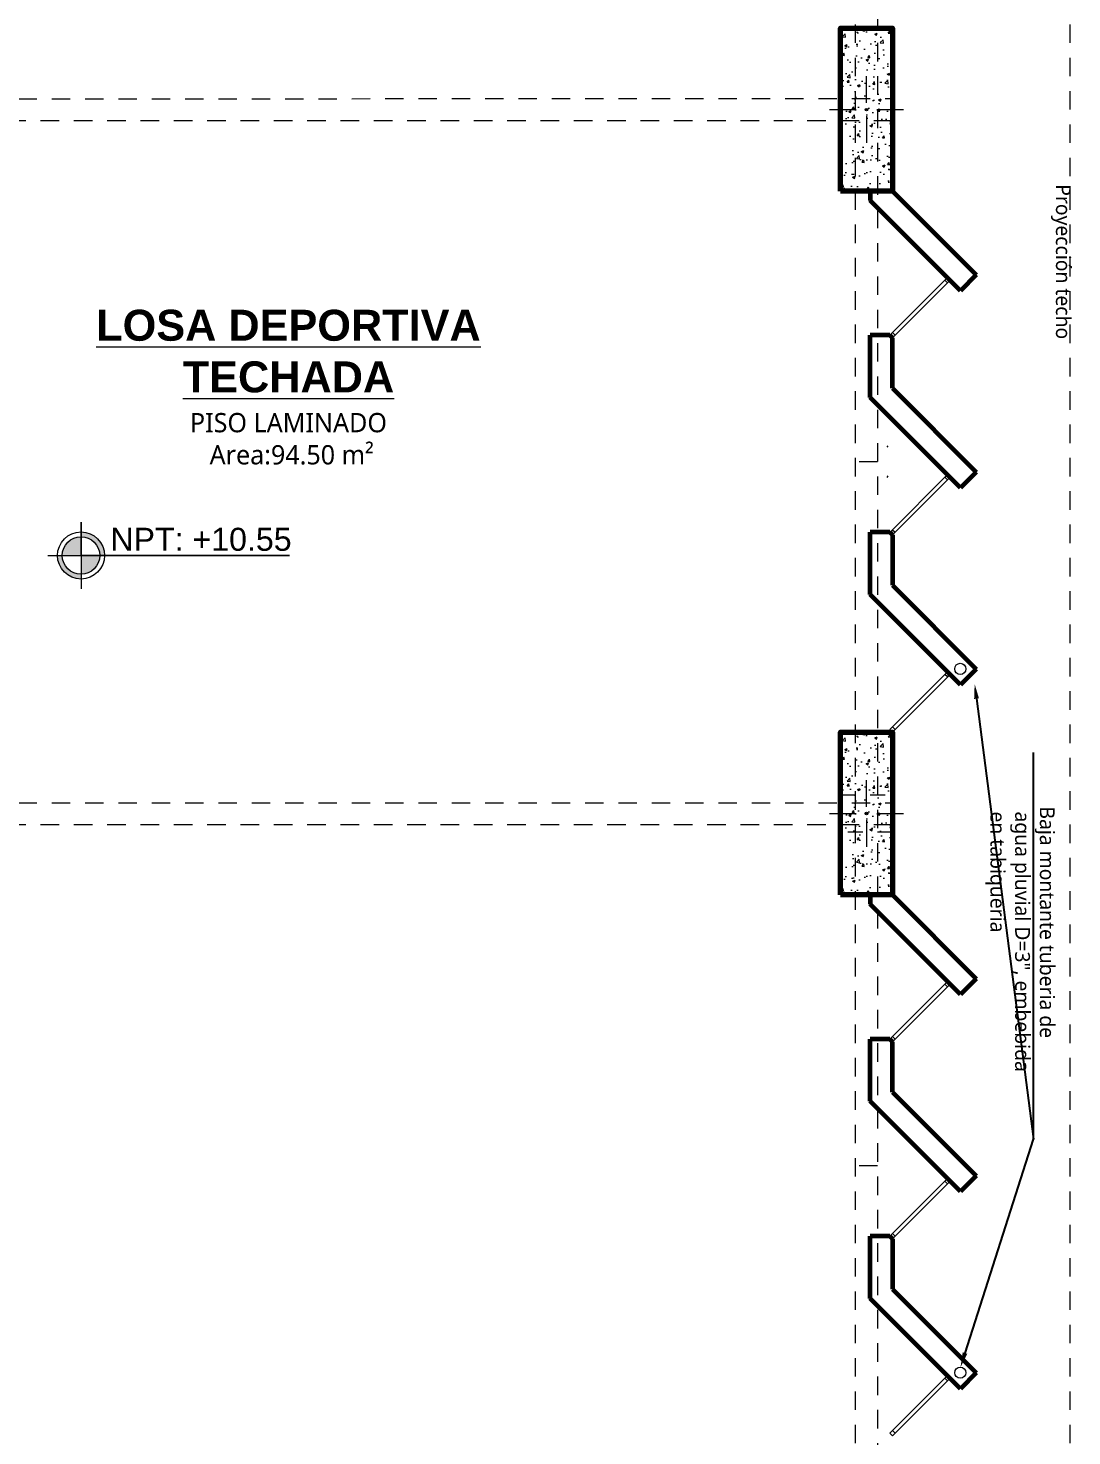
# Model space of a CAD drawing. Header units: metres. Extents: x 27 to 147, y -173 to 8.
# Drawn here: x 121.71 to 128.75, y -34.8 to -25.3 of the extents above; entities that cross this region are included whole.
import ezdxf
from ezdxf import colors
from ezdxf.entities.mleader import LeaderData, LeaderLine
from ezdxf.math import Vec2, Vec3

# ---------------------------------------------------------------- set-up
doc = ezdxf.new("R2010")
doc.units = ezdxf.units.M
for name, pattern in [('DASHED2', [0.375, 0.25, -0.125]), ('HIDDEN2', [0.1875, 0.125, -0.0625]), ('RAYITAS2', [0.1875, 0.125, -0.0625])]:
    doc.linetypes.add(name, pattern=pattern)
for name, color, linetype, lineweight in [('COLUMNAS 50', 32, 'Continuous', 70), ('GRAFO 0 BLANCO', 7, 'Continuous', 0), ('GRAFO01', 7, 'Continuous', 0), ('Letras El', 9, 'Continuous', 5), ('letras sr', 7, 'Continuous', 5), ('Muros el', 144, 'Continuous', 60), ('proyecciones', 1, 'DASHED2', 5), ('TEXTO 100', 7, 'Continuous', 20), ('tuberia de montantes', 10, 'Continuous', 0), ('Vanos', 140, 'Continuous', 5)]:
    doc.layers.add(name, color=color, linetype=linetype, lineweight=lineweight)
doc.layers.add('Mobiliario', color=7, linetype='Continuous', lineweight=0, true_color=0x7f7f7f)
doc.styles.add('Generales', font='trebuc.ttf', dxfattribs={"height": 0.1})
doc.styles.add('JOS', font='arial.ttf', dxfattribs={"height": 1})
doc.styles.add('Santa Rosa 1 50', font='trebuc.ttf')

msp = doc.modelspace()

# ---------------------------------------------------------------- hatches: boundary and pattern name
at = {"layer": 'GRAFO 0 BLANCO'}
h = msp.add_hatch(dxfattribs=at)
h.set_pattern_fill('AR-CONC', color=256, scale=0.024, angle=-7.917578425172333e-07)
h.set_pattern_definition([(49.99999920824217, (162.2136335983769, 209.8059100547995), (0.1721424436160629, -0.01506051477462158), [0.018, -0.198]), (354.9999992082422, (162.2136335983769, 209.8059100547995), (-0.03330031757246915, 0.1805261125481726), [0.0144, -0.1584]), (100.4514436682422, (162.2279788017995, 209.8046550120413), (0.1388421255010397, 0.1654655959138421), [0.01529764607999999, -0.1682741068799999]), (46.18419920824216, (162.2136335990402, 209.8539100547995), (0.2561379188122314, -0.03972463092985221), [0.02699999999999999, -0.2969999999999999]), (96.63563469824217, (162.2349784177944, 209.8505996608245), (0.2243188701924864, 0.2337884610860787), [0.02294648208, -0.2524113023999999]), (351.1841631982422, (162.2136335990402, 209.8539100547995), (0.2243188700438171, 0.2337884609649843), [0.02159999999999999, -0.2376000002399999]), (20.99999920824218, (162.2376335988743, 209.8419100544678), (0.1432576911731422, -0.096628535739328), [0.018, -0.198]), (325.9999992082422, (162.2376335988743, 209.8419100544678), (0.05839568206614516, 0.1740360100042876), [0.0144, -0.1584]), (71.45144394824212, (162.2495717397231, 209.8338576765429), (0.20165337148487, 0.0774074738869211), [0.0152976456, -0.1682741068799999]), (37.49999920824217, (162.2136335983769, 209.8059100547995), (0.002918366380194716, 0.07989452487918648), [0, -0.15648, 0, -0.1608, 0, -0.159]), (7.49999920824215, (162.2136335983769, 209.8059100547995), (0.06313669029418505, 0.09465880997929435), [0, -0.09167999999999998, 0, -0.15288, 0, -0.06059999999999999]), (327.4999992082422, (162.1601135983769, 209.8059100555391), (0.1281173846065747, -0.005413170986677244), [0, -0.05999999999999999, 0, -0.1871999999999999, 0, -0.2484]), (317.4999992082422, (162.1361135983769, 209.8059100558707), (0.1399646809741716, 0.02402519382561496), [0, -0.078, 0, -0.12432, 0, -0.1764])])
h.paths.add_polyline_path([(127.1896287454282, -26.403782352463), (127.5396287453888, -26.40378200340695), (127.5396288466081, -25.30378200342909), (127.1896288466476, -25.30378235248514)])
h.paths.add_polyline_path([(127.3559291498418, -25.85378208301461, -1), (127.3733568266313, -25.85378208301461, -1)], flags=16)
h = msp.add_hatch(dxfattribs=at)
h.set_pattern_fill('AR-CONC', color=256, scale=0.024, angle=-7.917578425172333e-07)
h.set_pattern_definition([(49.99999920824217, (162.2136335984554, 205.0559094785157), (0.1721424436160629, -0.01506051477462158), [0.018, -0.198]), (354.9999992082422, (162.2136335984554, 205.0559094785157), (-0.03330031757246915, 0.1805261125481726), [0.0144, -0.1584]), (100.4514436682422, (162.2279788018781, 205.0546544357574), (0.1388421255010397, 0.1654655959138421), [0.01529764607999999, -0.1682741068799999]), (46.18419920824216, (162.2136335991187, 205.1039094785157), (0.2561379188122314, -0.03972463092985221), [0.02699999999999999, -0.2969999999999999]), (96.63563469824217, (162.234978417873, 205.1005990845407), (0.2243188701924864, 0.2337884610860787), [0.02294648208, -0.2524113023999999]), (351.1841631982422, (162.2136335991187, 205.1039094785157), (0.2243188700438171, 0.2337884609649843), [0.02159999999999999, -0.2376000002399999]), (20.99999920824218, (162.2376335989529, 205.091909478184), (0.1432576911731422, -0.096628535739328), [0.018, -0.198]), (325.9999992082422, (162.2376335989529, 205.091909478184), (0.05839568206614516, 0.1740360100042876), [0.0144, -0.1584]), (71.45144394824212, (162.2495717398016, 205.0838571002591), (0.20165337148487, 0.0774074738869211), [0.0152976456, -0.1682741068799999]), (37.49999920824217, (162.2136335984554, 205.0559094785157), (0.002918366380194716, 0.07989452487918648), [0, -0.15648, 0, -0.1608, 0, -0.159]), (7.49999920824215, (162.2136335984554, 205.0559094785157), (0.06313669029418505, 0.09465880997929435), [0, -0.09167999999999998, 0, -0.15288, 0, -0.06059999999999999]), (327.4999992082422, (162.1601135984554, 205.0559094792553), (0.1281173846065747, -0.005413170986677244), [0, -0.05999999999999999, 0, -0.1871999999999999, 0, -0.2484]), (317.4999992082422, (162.1361135984554, 205.0559094795869), (0.1399646809741716, 0.02402519382561496), [0, -0.078, 0, -0.12432, 0, -0.1764])])
h.paths.add_polyline_path([(127.1896290357423, -31.15378371598841), (127.539629035703, -31.15378336693236), (127.5396429887348, -30.05378371616342), (127.1896429887744, -30.05378406521947)])
h.paths.add_polyline_path([(127.3559291499203, -30.60378265929842, -1), (127.3733568267098, -30.60378265929842, -1)], flags=16)
at = {"layer": 'TEXTO 100', "ltscale": 1.3}
h = msp.add_hatch(color=256, dxfattribs=at)
edge = h.paths.add_edge_path()
edge.add_line((122.1891251872706, -28.86261096820419), (122.0626748494603, -28.86261096620819))
edge.add_line((122.0626748494603, -28.86261096620819), (122.0626748494603, -28.98906130376876))
edge.add_arc((122.0626748505835, -28.86261096620819), 0.1264503375606894, 269.9999994913017, 359.9999990956475)
edge = h.paths.add_edge_path()
edge.add_arc((122.0626748503338, -28.86261096820419), 0.1264503395565726, 90.00000039565423, 180)
edge.add_line((121.9362245116507, -28.86261096820419), (122.0626748494609, -28.86261096620819))
edge.add_line((122.0626748494603, -28.86261096620819), (122.0626748494603, -28.73616062864762))
edge = h.paths.add_edge_path()
edge.add_line((122.0626748494603, -28.70389504066316), (122.0626748494603, -28.7361606286476))
edge.add_arc((122.0626748485875, -28.86261096820419), 0.1264503395565726, 0, 89.99999960434582, ccw=False)
edge.add_line((122.1891251872706, -28.86261096820419), (122.2213907772511, -28.86261096620819))
edge.add_arc((122.0626748505835, -28.86261096620819), 0.1587159266678152, -1.272221872585407e-14, 90.00000040528428)
msp.add_hatch(color=256, dxfattribs=at).paths.add_polyline_path([(121.9362245116, -28.86261096620819), (121.903958921627, -28.86261096620819, 0.4163528812831421), (122.0638332374004, -29.02132266673902), (122.0638332374004, -28.98905599806938, -0.4168992925091289)])

# ---------------------------------------------------------------- linework, layer by layer
at = {"layer": 'COLUMNAS 50', "color": 1, "linetype": 'Continuous', "lineweight": 9}
for p, q in [((127.3646429882365, -25.80878205795244), (127.3646429882365, -25.62878205795249)), ((127.1146429897287, -25.85378208301461), (127.2946429897287, -25.85378208301461)), ((127.3646429882365, -25.89878210807677), (127.3646429882365, -26.07878210807678)), ((127.4346429381059, -25.85378208301461), (127.614642938106, -25.85378208301461)), ((127.3646429883151, -30.55878263423625), (127.3646429883151, -30.3787826342363)), ((127.1146429898072, -30.60378265929842), (127.2946429898073, -30.60378265929842)), ((127.3646429883151, -30.64878268436058), (127.3646429883151, -30.82878268436059)), ((127.4346429381845, -30.60378265929842), (127.6146429381845, -30.60378265929842))]:
    msp.add_line(p, q, dxfattribs=at)
at = {"layer": 'COLUMNAS 50', "linetype": 'Continuous'}
for points in [[(127.1896287454282, -26.403782352463), (127.1896288466476, -25.30378235248514), (127.5396288466081, -25.30378200342909), (127.5396287453888, -26.40378200340695)], [(127.1896290357423, -31.15378371598841), (127.1896429887744, -30.05378406521947), (127.5396429887348, -30.05378371616342), (127.539629035703, -31.15378336693236)]]:
    msp.add_lwpolyline(points, close=True, dxfattribs=at)
at = {"layer": 'COLUMNAS 50', "color": 1, "linetype": 'Continuous', "lineweight": 9}
for centre in [(127.3646429882365, -25.85378208301461), (127.3646429883151, -30.60378265929842)]:
    msp.add_circle(centre, 0.008713838394744301, dxfattribs=at)
for p in [(127.3646429882365, -25.85378208301461), (127.3646429883151, -30.60378265929842)]:
    msp.add_point(p, dxfattribs=at)
at = {"layer": 'GRAFO01', "color": 251, "linetype": 'DASHED2', "lineweight": 9, "ltscale": 0.2}
for points in [[(127.5396287453877, -26.40378235002918), (127.5396288466069, -25.30378235005109), (127.1896288466488, -25.30378200586314), (127.1896287454293, -26.40378200584077)], [(127.189642988413, -30.72878272580608), (127.1896429883348, -30.47878284214774), (127.5396429882953, -30.47878249309169), (127.5396429883737, -30.72878237675003)]]:
    msp.add_lwpolyline(points, close=True, dxfattribs=at)
at = {"layer": 'Mobiliario', "lineweight": 15}
for p, q in [((127.5010765080504, -28.12144019434511), (127.5087612448019, -28.13259309546662)), ((127.5035487998876, -28.33611397325565), (127.5109746476203, -28.32478705099813))]:
    msp.add_line(p, q, dxfattribs=at)
at = {"layer": 'Muros el', "ltscale": 0.05}
for p, q in [((127.5219507959201, -27.37605439366202), (127.389628871858, -27.37605439341844)), ((127.5396287403387, -27.39373193188494), (127.521950999083, -27.37605419049909)), ((127.3896287960914, -29.12596537217412), (127.3896288599157, -28.70608059243069)), ((127.5219509938167, -28.70608061254426), (127.3896288599157, -28.70608059243072)), ((127.5396288664442, -28.72375848530187), (127.5219509938167, -28.70608061254426)), ((127.5219509990837, -32.12605511918603), (127.389628871858, -32.12605511894249)), ((127.5396287403387, -32.14373312331618), (127.5219507363387, -32.12605511918606)), ((127.3896287960914, -33.87596656360536), (127.3896288599157, -33.45608180397552)), ((127.5219509938167, -33.45608180397549), (127.3896288599157, -33.45608180397549)), ((127.5396288664442, -33.47375967673311), (127.5219509938167, -33.45608180397552))]:
    msp.add_line(p, q, dxfattribs=at)
for points in [[(127.3896094645078, -26.4037822025009), (127.3896098824503, -26.46589561072365)], [(127.5396287439828, -26.40378243822376), (128.1053141668497, -26.96946786525537)], [(127.9992481492813, -27.07553388204288), (127.3896098824503, -26.46589561072365)], [(128.1053141668497, -26.96946786525537), (127.9992481492813, -27.07553388204288)], [(127.3896288710852, -27.79594102667012), (127.389628871858, -27.37605439341844)], [(127.5396280674581, -27.73380818901053), (127.5396288717111, -27.39373180051247)], [(127.5396288700883, -27.73380899164074), (128.1053142929552, -28.29949441867235)], [(127.9992482753867, -28.40556043545986), (127.3896288698596, -27.79594102544458)], [(128.1053142929552, -28.29949441867235), (127.9992482753867, -28.40556043545986)], [(127.5396288664442, -28.7237584853019), (127.5396280674581, -29.06383260950831)], [(127.5396287963201, -29.06383333837032), (128.105314219187, -29.62951876540195)], [(127.9992482016186, -29.73558478218943), (127.3896287960914, -29.12596537217412)], [(128.105314219187, -29.62951876540195), (127.9992482016185, -29.73558478218946)], [(127.3896287439828, -31.15378354146038), (127.3896287439828, -31.21591566368757)], [(127.5396287439828, -31.153783629655), (128.1053141668497, -31.71946905668661)], [(127.9992481492813, -31.82553507347411), (127.3896287439828, -31.21591566368757)], [(128.1053141668497, -31.71946905668661), (127.9992481492813, -31.82553507347411)], [(127.3896288710852, -32.54594221810136), (127.389628871858, -32.12605511894249)], [(127.5396280674581, -32.48380938044177), (127.5396288717111, -32.14373299194371)], [(127.5396288700883, -32.48381018307198), (128.1053142929552, -33.04949561010359)], [(127.9992482753867, -33.1555616268911), (127.3896288698596, -32.54594221687582)], [(128.1053142929552, -33.04949561010359), (127.9992482753867, -33.1555616268911)], [(127.5396288664442, -33.47375967673314), (127.5396280674581, -33.81383380093955)], [(127.5396287963201, -33.81383452980155), (128.105314219187, -34.37951995683319)], [(127.9992482016186, -34.48558597362067), (127.3896287960914, -33.87596656360536)], [(128.105314219187, -34.37951995683319), (127.9992482016185, -34.4855859736207)]]:
    msp.add_lwpolyline(points, dxfattribs=at)
at = {"layer": 'proyecciones', "color": 61, "linetype": 'HIDDEN2', "true_color": 0xedee99}
msp.add_lwpolyline([(127.4396431045946, -11.45378210214479), (127.4396877298451, -40.25378333235876), (127.2896874971294, -40.25378333235876), (127.2896428718789, -11.45378210214479)], close=True, dxfattribs=at)
at = {"layer": 'proyecciones', "linetype": 'HIDDEN2'}
msp.add_lwpolyline([(127.5396428785852, -40.25378203787277), (128.7396429442279, -40.25378203787277), (128.7396429442279, -11.45378048825889), (127.5396429442279, -11.45378033706929)], dxfattribs=at)
at = {"layer": 'proyecciones', "color": 61, "linetype": 'RAYITAS2', "true_color": 0xedee99}
for points in [[(127.5396287959973, -25.77878280404157), (127.5396287959973, -25.92878239011999), (117.1396874971316, -25.93125118797077), (117.1396874971316, -25.78125160189235)], [(127.5396292706049, -30.53125160121259), (127.5396292706049, -30.68125118729101), (117.1396874971315, -30.68125118729095), (117.1396874971315, -30.53125160121253)]]:
    msp.add_lwpolyline(points, close=True, dxfattribs=at)
for points in [[(127.4396877298451, -28.23125154998355), (127.2896874971294, -28.23125160115357)], [(127.4396877298451, -32.98125154998355), (127.2896874971294, -32.98125160115357)]]:
    msp.add_lwpolyline(points, dxfattribs=at)
at = {"layer": 'TEXTO 100', "ltscale": 1.3}
msp.add_lwpolyline([(121.8397415811418, -28.86261096620819), (123.4706094412269, -28.86261096620819), (122.0638332374004, -28.86261096620819), (122.0638332374004, -28.63851931269386), (122.0638332374004, -29.08670262371453)], dxfattribs=at)
for radius in [0.1587159278333798, 0.1264503378603642]:
    msp.add_circle((122.0626748494603, -28.86261096620819), radius, dxfattribs=at)
at = {"layer": 'tuberia de montantes'}
for centre in [(127.9974804357727, -29.62781039098765), (127.9974804357727, -34.3778115812179)]:
    msp.add_circle(centre, 0.0375, dxfattribs=at)
at = {"layer": 'Vanos', "linetype": 'Continuous'}
for p, q in [((127.5396288718406, -27.35837672419741), (127.8931822637354, -27.00482333490562)), ((127.5396288717105, -27.39373206325673), (127.9285376027947, -27.00482333503579)), ((127.8931822637354, -27.00482333490562), (127.9108599333302, -26.98714566544102)), ((127.9108599332, -27.02250100450034), (127.8931822637354, -27.00482333490562)), ((127.9285376027947, -27.00482333503579), (127.9108599333302, -26.98714566544108)), ((127.9285376027947, -27.00482333503579), (127.9108599332, -27.02250100450034)), ((127.5219507959201, -27.37605439366202), (127.5396284655148, -27.35837672419741)), ((127.5396284655148, -27.35837672419741), (127.5573061349794, -27.37605439379219)), ((127.5396288664442, -28.72375848530187), (127.9285375975284, -28.33484975708093)), ((127.5396288665743, -28.68840314624255), (127.8931822584691, -28.33484975695076)), ((127.8931822584691, -28.33484975695076), (127.9108599280638, -28.31717208748616)), ((127.9108599279337, -28.35252742654548), (127.8931822584691, -28.33484975695076)), ((127.9285375975284, -28.33484975708093), (127.9108599280638, -28.31717208748621)), ((127.9285375975284, -28.33484975708093), (127.9108599279337, -28.35252742654548)), ((127.5219507906538, -28.70608081570715), (127.5396284602485, -28.68840314624255)), ((127.5396284602485, -28.68840314624255), (127.5573061297131, -28.70608081583732)), ((127.5396290014035, -30.05378341297406), (127.9285377324877, -29.66487468475312)), ((127.5396290015337, -30.01842807391473), (127.8931823934284, -29.66487468462294)), ((127.8931823934284, -29.66487468462294), (127.9108600630232, -29.64719701515834)), ((127.910860062893, -29.68255235421766), (127.8931823934284, -29.66487468462294)), ((127.9285377324877, -29.66487468475312), (127.9108600630232, -29.6471970151584)), ((127.9285377324877, -29.66487468475312), (127.910860062893, -29.68255235421766)), ((127.5219513319389, -30.03610574337934), (127.5396290015337, -30.01842807391473)), ((127.5573066709983, -30.03610574350951), (127.5396290015337, -30.01842807391479)), ((127.5396290014035, -30.05378341297406), (127.5219513319389, -30.03610574337934)), ((127.5573066709983, -30.03610574350951), (127.5396290014035, -30.05378341297406)), ((127.5396290748741, -32.14373278878075), (127.9285378059583, -31.75482406055981)), ((127.5396290750042, -32.10837744972143), (127.893182466899, -31.75482406042964)), ((127.893182466899, -31.75482406042964), (127.9108601364937, -31.73714639096504)), ((127.9108601363636, -31.77250173002436), (127.893182466899, -31.75482406042964)), ((127.9285378059583, -31.75482406055981), (127.9108601364937, -31.73714639096509)), ((127.9285378059583, -31.75482406055981), (127.9108601363636, -31.77250173002436)), ((127.5219509990837, -32.12605511918603), (127.5396286686784, -32.10837744972143)), ((127.5396286686784, -32.10837744972143), (127.557306338143, -32.12605511931621)), ((127.5396290696072, -33.47375947357015), (127.9285378006914, -33.08485074534921)), ((127.5396290697373, -33.43840413451083), (127.8931824616321, -33.08485074521904)), ((127.8931824616321, -33.08485074521904), (127.9108601312268, -33.06717307575444)), ((127.9108601310967, -33.10252841481376), (127.8931824616321, -33.08485074521904)), ((127.9285378006914, -33.08485074534921), (127.9108601312268, -33.0671730757545)), ((127.9285378006914, -33.08485074534921), (127.9108601310967, -33.10252841481376)), ((127.5219509938168, -33.45608180397544), (127.5396286634115, -33.43840413451083)), ((127.5396286634115, -33.43840413451083), (127.557306332876, -33.45608180410561)), ((127.5396288602046, -34.80378351769066), (127.9285375912888, -34.41487478946972)), ((127.5396288603347, -34.76842817863134), (127.8931822522295, -34.41487478933955)), ((127.8931822522295, -34.41487478933955), (127.9108599218242, -34.39719711987495)), ((127.9108599216941, -34.43255245893427), (127.8931822522295, -34.41487478933955)), ((127.9285375912888, -34.41487478946972), (127.9108599218242, -34.397197119875)), ((127.9285375912888, -34.41487478946972), (127.9108599216941, -34.43255245893427)), ((127.52195119074, -34.78610584809594), (127.5396288603347, -34.76842817863134)), ((127.5573065297993, -34.78610584822611), (127.5396288603347, -34.7684281786314)), ((127.5396288602046, -34.80378351769066), (127.52195119074, -34.78610584809594)), ((127.5573065297993, -34.78610584822611), (127.5396288602046, -34.80378351769066))]:
    msp.add_line(p, q, dxfattribs=at)

# ---------------------------------------------------------------- texts
at = {"layer": 'GRAFO01', "style": 'JOS'}
msp.add_text('NPT: +10.55', height=0.1552649359622742, rotation=8.129192432571328e-09, dxfattribs=at).set_placement((122.2605786454533, -28.83083340978504))
at = {"layer": 'Letras El', "insert": (128.7434828196647, -26.35722046635253), "char_height": 0.115, "attachment_point": 1, "rotation": 270, "style": 'Generales'}
msp.add_mtext('{\\H0.86957x;Proyección techo} ', dxfattribs=at)
at = {"layer": 'letras sr', "insert": (125.1849434288889, -27.20430798137998), "char_height": 0.15884, "attachment_point": 3, "style": 'Santa Rosa 1 50'}
msp.add_mtext_dynamic_manual_height_columns('\\pxqc;{\\fSwis721 Ex BT|b1|i0|c0|p34;\\H1.3158x;\\LLOSA DEPORTIVA TECHADA\\P\\fTrebuchet MS|b0|i0|c0|p34;\\H0.62201x;\\lPISO LAMINADO\\P Area:94.50 m²}', width=3.443884247384744, gutter_width=1, heights=[0], dxfattribs=at)

# ---------------------------------------------------------------- leaders
at = {"layer": 'Letras El'}
ml = msp.add_multileader_mtext('Standard', dxfattribs=at)
ml.set_content('{\\H0.86957x;Baja montante tuberia de\\P agua pluvial D=3", embebida\\P en tabiqueria}', color=256, style='Generales')
ml.set_leader_properties()
ml.build(insert=Vec2(0, 0))
ml.multileader.update_dxf_attribs({"text_right_attachment_type": 6, "dogleg_length": 0.36, "arrow_head_size": 0.1})
ctx = ml.context
ctx.base_point, ctx.char_height, ctx.arrow_head_size, ctx.landing_gap_size, ctx.plane_origin, ctx.plane_x_axis, ctx.plane_y_axis = Vec3(128.563102366902, -30.46634040881708), 0.115, 0.1, 0.09, Vec3(128.9990461749879, -30.00293549834176), Vec3(-4.286263797015736e-16, -1), Vec3(1, -4.286263797015736e-16)
ctx.right_attachment = 6
notes = []
notes.append((ctx, [(1, (1, 1, 0), (128.4914608749828, -32.8013671164265), (4.286263797015738e-16, 1), 0.36, [(0, [(128.0947029599014, -29.72956406303878)], 0, []), (1, [(127.9991512121342, -34.34034881962255)], 0, [])])]))
ctx.mtext.insert, ctx.mtext.text_direction, ctx.mtext.rotation, ctx.mtext.flow_direction = Vec3(128.6347438588212, -30.55634040881706), Vec3(-4.286263797015736e-16, -1), 4.71238898038469, 5
for ctx, leaders in notes:
    for number, flags, end, landing, length, lines in leaders:
        leader = LeaderData()
        leader.index, (leader.has_last_leader_line, leader.has_dogleg_vector, leader.attachment_direction) = number, flags
        leader.last_leader_point, leader.dogleg_vector, leader.dogleg_length = Vec3(end), Vec3(landing), length
        for number, points, colour, breaks in lines:
            line = LeaderLine()
            line.index, line.vertices, line.color, line.breaks = number, Vec3.list(points), colors.encode_raw_color(colour), breaks
            leader.lines.append(line)
        ctx.leaders.append(leader)

doc.saveas('drawing.dxf')
